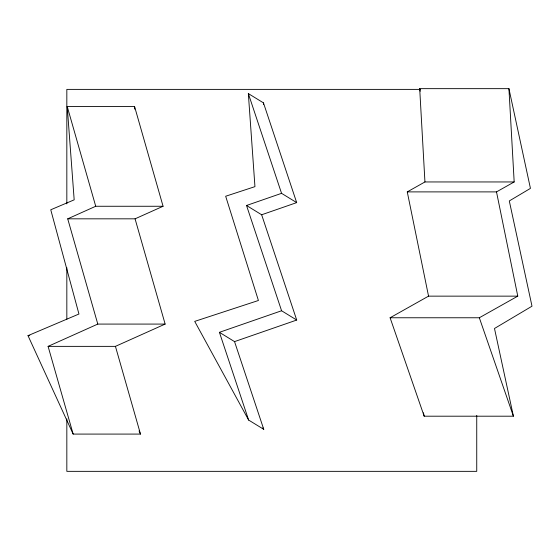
<?xml version="1.0" encoding="UTF-8"?>
<svg xmlns="http://www.w3.org/2000/svg" width="560" height="560" viewBox="0 0 560 560"><rect width="100%" height="100%" fill="white"/><g stroke="black" fill="none" stroke-linecap="round" stroke-linejoin="round"><path stroke-width="0.84" d="M508.928 88.655L530.439 188.384L509.299 200.942L532 306.194L494.487 328.489L513.401 416.199L424.172 416.199L390.096 317.765L428.547 296.142L407.267 191.891L424.942 181.951L514.178 181.951L508.928 88.655L419.699 88.655L424.942 181.951M407.267 191.891L496.503 191.891L514.178 181.951M390.096 317.765L479.325 317.765L517.776 296.142L496.503 191.891M67.718 218.827L135.065 218.827L165.137 324.079L97.79 324.079L67.718 218.827L95.725 206.262L163.072 206.262L134.575 106.533L67.228 106.533L74.179 199.836L50.757 209.776L78.953 314.02L28 335.65L73.15 434.084L140.497 434.084L115.437 346.367L48.09 346.367L73.15 434.084M135.065 218.827L163.072 206.262M48.09 346.367L97.79 324.079M115.437 346.367L165.137 324.079M246.526 205.485L281.554 193.333L296.681 202.615L261.653 214.767L246.526 205.485L281.582 310.758L296.709 320.047L234.542 341.614L219.415 332.325L281.582 310.758M420.364 89.383L66.829 89.383L66.829 203.882M428.547 296.142L517.776 296.142M28 335.65L29.75 335.65M234.542 341.614L263.753 429.338L248.626 420.056L194.712 321.384L258.412 300.496L225.673 196.245L254.947 186.641L248.339 93.583L263.466 102.865L296.681 202.615M262.913 427.812L263.753 429.338M139.041 430.906L140.497 434.084M479.325 317.765L513.401 416.199M248.339 93.583L281.554 193.333M261.653 214.767L296.709 320.047M219.415 332.325L248.626 420.056M67.228 106.533L95.725 206.262M419.699 88.655L420.252 91.21M423.437 412.79L424.172 416.199M134.575 106.533L134.771 109.151M263.466 102.865L263.585 104.608M476.742 415.408L476.742 471.345L66.829 471.345L66.829 418.901M66.829 267.694L66.829 319.263"/></g></svg>
